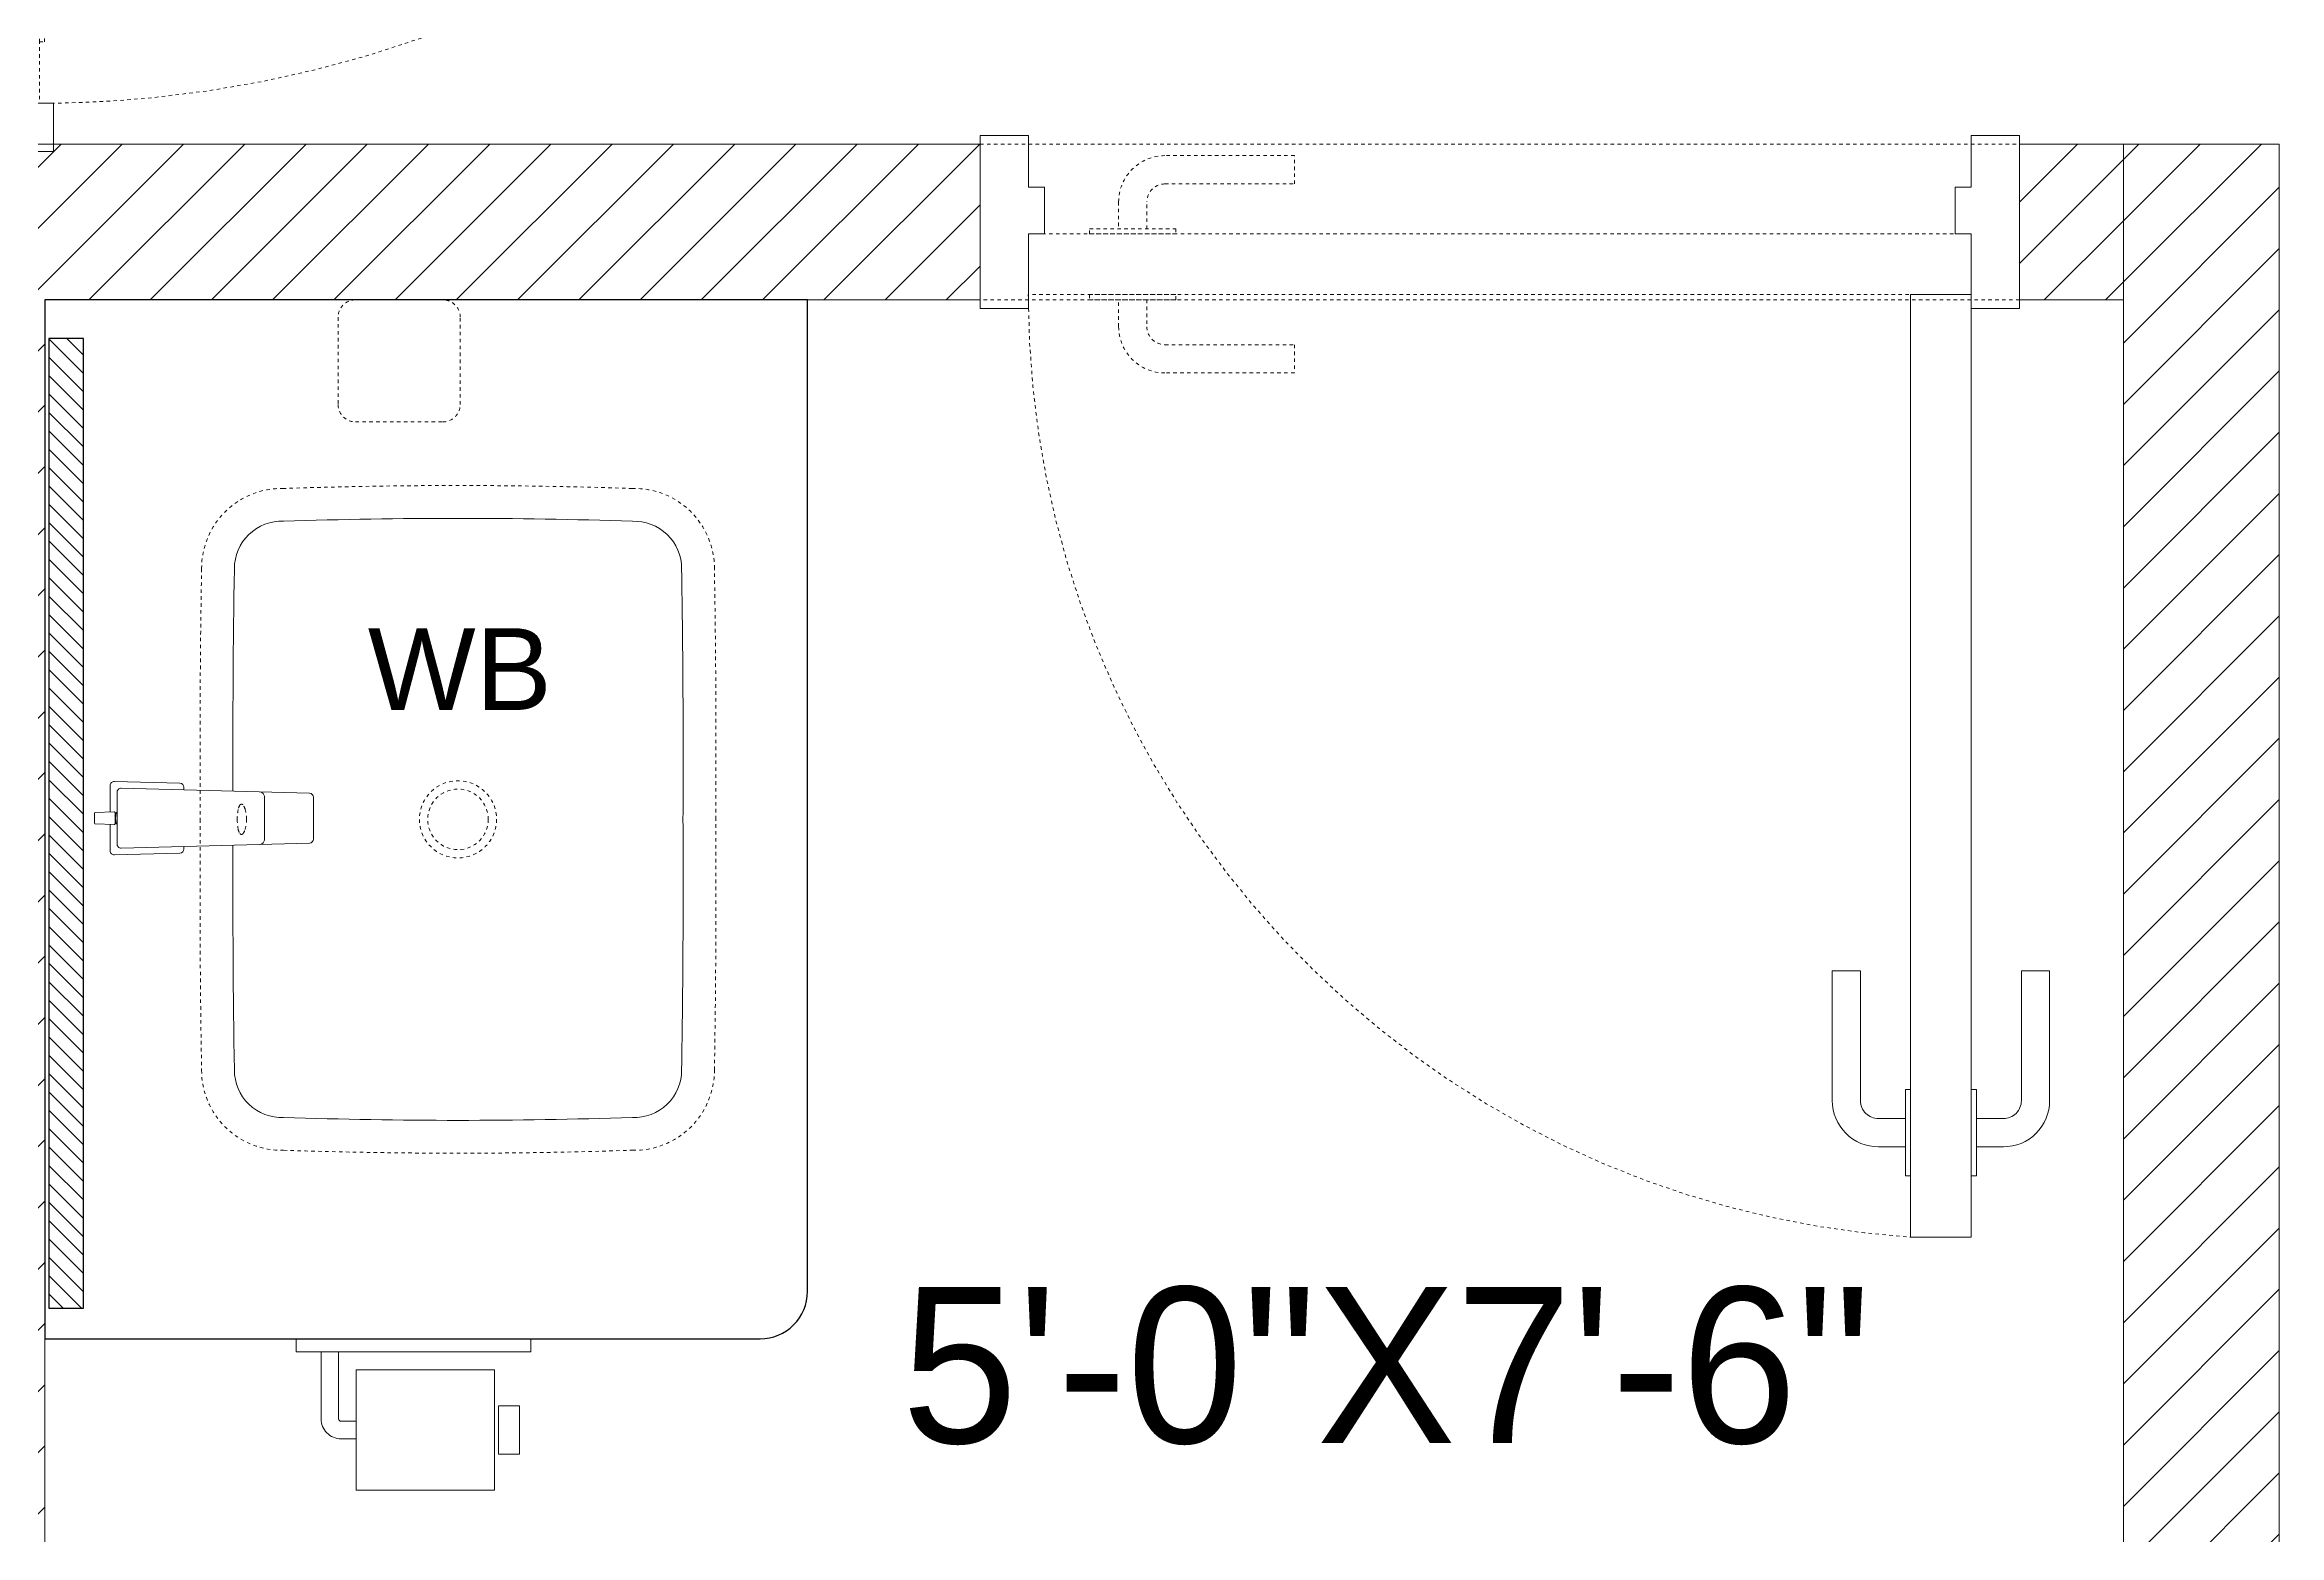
# Model space of a CAD drawing. Header units: inches. Extents: x 18646 to 39869, y 2287 to 7833.
# Drawn here: x 22569.2 to 22633.7, y 3904.9 to 3948 of the extents above; entities that cross this region are included whole.
import ezdxf

# ---------------------------------------------------------------- set-up
doc = ezdxf.new("R2010")
doc.units = ezdxf.units.IN
doc.header["$LTSCALE"] = 1.5
doc.header["$MEASUREMENT"] = 0
doc.linetypes.add('DASHED', pattern=[0.75, 0.5, -0.25])
doc.linetypes.add('HIDDEN', pattern=[0.375, 0.25, -0.125])
for name, color, linetype in [('A-WALL', 4, 'Continuous'), ('A-WALL-EXTR', 2, 'Continuous'), ('I-FURN', 7, 'Continuous'), ('I-Furn Text', 7, 'Continuous'), ('TTEXT', 7, 'Continuous')]:
    doc.layers.add(name, color=color, linetype=linetype)
for name, color, linetype, lineweight in [('I-DOOR', 6, 'Continuous', 20), ('I-FIXTURE', 7, 'Continuous', 5), ('l-FIXTURE', 7, 'Continuous', 5)]:
    doc.layers.add(name, color=color, linetype=linetype, lineweight=lineweight)
doc.styles.add('1 by 8 new', font='GOTHIC.TTF', dxfattribs={"height": 4.5})
doc.styles.add('A-ARCH-B01FL$0$Annotative', font='arial.ttf')
doc.styles.get("Standard").update_dxf_attribs({"font": 'arial.ttf'})
pattern_1 = [(225, (3171.7048, 18.75), (0.88388348, -0.88388348), [])]

# ---------------------------------------------------------------- blocks, each defined once
blk = doc.blocks.new('EFGTH')
at = {"layer": 'A-WALL-EXTR', "color": 8, "linetype": 'HIDDEN', "lineweight": 5, "ltscale": 0.1, "transparency": 33554636}
for points in [[(-31.186, 2.245), (-31.186, 3.024, -0.414214), (-30.666, 3.543), (-26.923, 3.543), (-26.923, 4.359), (-30.666, 4.359, 0.414214), (-32.002, 3.024), (-32.002, 2.245)], [(-31.186, 0.199), (-31.186, -0.58, 0.414214), (-30.666, -1.099), (-26.923, -1.099), (-26.923, -1.915), (-30.666, -1.915, -0.414214), (-32.002, -0.58), (-32.002, 0.199)]]:
    blk.add_lwpolyline(points, format="xyb", dxfattribs=at)
for points in [[(-1.392, 2.097), (-34.608, 2.097), (-34.608, 0.347), (-1.392, 0.347)], [(-30.349, 2.097), (-32.838, 2.097), (-32.838, 2.245), (-30.349, 2.245)], [(-30.349, 0.347), (-32.838, 0.347), (-32.838, 0.199), (-30.349, 0.199)]]:
    blk.add_lwpolyline(points, close=True, dxfattribs=at)
blk.add_arc((-1.308, 2.063), 33.3, 93.15726, 179.94227, dxfattribs=at)
at = {"layer": 'I-DOOR', "color": 6, "lineweight": 5, "transparency": 33554636}
for points in [[(-1.392, 2.097), (-1.392, 35.313), (-3.142, 35.313), (-3.142, 2.097)], [(-3.142, 31.054), (-3.142, 33.543), (-3.29, 33.543), (-3.29, 31.054)], [(-1.392, 31.054), (-1.392, 33.543), (-1.243, 33.543), (-1.243, 31.054)], [(-34.608, 0.347), (-34.142, 0.347), (-34.142, -1.007), (-34.608, -1.007), (-34.608, -2.5), (-36, -2.5), (-36, 2.5), (-34.608, 2.5)], [(-1.392, 0.347), (-1.858, 0.347), (-1.858, -1.007), (-1.392, -1.007), (-1.392, -2.5), (0, -2.5), (0, 2.5), (-1.392, 2.5)]]:
    blk.add_lwpolyline(points, close=True, dxfattribs=at)
for points in [[(-3.29, 31.891), (-4.069, 31.891, 0.414214), (-4.588, 31.372), (-4.588, 27.628), (-5.404, 27.628), (-5.404, 31.372, -0.414214), (-4.069, 32.707), (-3.29, 32.707)], [(-1.243, 31.891), (-0.465, 31.891, -0.414214), (0.055, 31.372), (0.055, 27.628), (0.87, 27.628), (0.87, 31.372, 0.414214), (-0.465, 32.707), (-1.243, 32.707)]]:
    blk.add_lwpolyline(points, format="xyb", dxfattribs=at)
blk = doc.blocks.new('GDFHBNH')
at = {"layer": 'I-DOOR', "lineweight": 5, "transparency": 33554636}
for points in [[(1.392, 2.097), (1.392, 29.313), (3.142, 29.313), (3.142, 2.097)], [(1.392, 25.054), (1.392, 27.543), (1.243, 27.543), (1.243, 25.054)], [(3.142, 25.054), (3.142, 27.543), (3.29, 27.543), (3.29, 25.054)], [(1.392, 0.347), (1.858, 0.347), (1.858, -1.007), (1.392, -1.007), (1.392, -2.5), (0, -2.5), (0, 2.5), (1.392, 2.5)], [(28.608, 0.347), (28.142, 0.347), (28.142, -1.007), (28.608, -1.007), (28.608, -2.5), (30, -2.5), (30, 2.5), (28.608, 2.5)]]:
    blk.add_lwpolyline(points, close=True, dxfattribs=at)
for points in [[(1.243, 25.891), (0.465, 25.891, 0.414214), (-0.055, 25.372), (-0.055, 21.628), (-0.87, 21.628), (-0.87, 25.372, -0.414214), (0.465, 26.707), (1.243, 26.707)], [(3.29, 25.891), (4.069, 25.891, -0.414214), (4.588, 25.372), (4.588, 21.628), (5.404, 21.628), (5.404, 25.372, 0.414214), (4.069, 26.707), (3.29, 26.707)]]:
    blk.add_lwpolyline(points, format="xyb", dxfattribs=at)
at = {"layer": 'I-DOOR', "color": 252, "linetype": 'HIDDEN', "lineweight": 5, "ltscale": 0.1, "transparency": 33554636}
for points in [[(25.186, 2.245), (25.186, 3.024, 0.414214), (24.666, 3.543), (20.923, 3.543), (20.923, 4.359), (24.666, 4.359, -0.414214), (26.002, 3.024), (26.002, 2.245)], [(25.186, 0.199), (25.186, -0.58, -0.414214), (24.666, -1.099), (20.923, -1.099), (20.923, -1.915), (24.666, -1.915, 0.414214), (26.002, -0.58), (26.002, 0.199)]]:
    blk.add_lwpolyline(points, format="xyb", dxfattribs=at)
for points in [[(1.392, 2.097), (28.608, 2.097), (28.608, 0.347), (1.392, 0.347)], [(24.349, 2.097), (26.838, 2.097), (26.838, 2.245), (24.349, 2.245)], [(24.349, 0.347), (26.838, 0.347), (26.838, 0.199), (24.349, 0.199)]]:
    blk.add_lwpolyline(points, close=True, dxfattribs=at)
blk.add_arc((1.288, 2.056), 27.321, 0.08648, 86.10845, dxfattribs=at)
blk = doc.blocks.new('WB')
at = {"layer": 'I-FIXTURE', "lineweight": 5}
for p, q in [((17.16, 0.829), (11.727, 0.687)), ((15.353, 0.782), (15.353, 0.858)), ((15.468, 0.976), (17.357, 1.025)), ((17.282, 0.707), (17.282, -0.776)), ((17.478, 0.907), (17.478, 0.148)), ((11.612, 0.569), (11.612, -0.638)), ((13.03, -0.665), (13.03, 0.597)), ((17.34, -0.201), (17.34, 0.133)), ((17.361, 0.153), (17.912, 0.132)), ((17.931, -0.181), (17.931, 0.112)), ((17.912, -0.2), (17.361, -0.221)), ((17.478, -0.217), (17.478, -0.976)), ((11.727, -0.756), (17.16, -0.897)), ((15.353, -0.926), (15.353, -0.85)), ((17.357, -1.094), (15.468, -1.044))]:
    blk.add_line(p, q, dxfattribs=at)
at = {"layer": 'I-FIXTURE', "color": 8, "linetype": 'DASHED', "lineweight": 5, "ltscale": 0.1}
blk.add_lwpolyline([(14.841, -7.241, 0.005975), (14.88, -0.001, 0.005975), (14.841, 7.241, 0.421899), (12.474, 9.555, 0.016836), (2.405, 9.555, 0.421667), (0.039, 7.241, 0.005823), (0, 0, 0.005823), (0.039, -7.241, 0.421667), (2.405, -9.555, 0.016836), (12.474, -9.555, 0.421899)], format="xyb", close=True, dxfattribs=at)
for centre, radius in [((7.44, -0.001), 1.115), ((7.44, 0), 0.875)]:
    blk.add_circle(centre, radius, dxfattribs=at)
at = {"layer": 'I-FIXTURE', "lineweight": 5}
for centre, radius, start, end in [((11.73, 0.569), 0.118, 91.49174, 180), ((13.166, 0.59), 0.136, 98.70714, 177.00978), ((15.474, 0.856), 0.121, 92.93664, 179.40188), ((17.163, 0.71), 0.119, 358.64997, 91.39742), ((17.36, 0.907), 0.118, 359.99697, 91.50303), ((17.28, 0.112), 0.0236, 17.07626, 85.98215), ((16.806, -0.034), 0.52, 342.92374, 17.07626), ((17.32, 0.064), 0.0202, 267.97132, 359.38304), ((17.36, 0.133), 0.0199, 88.607, 178.84529), ((17.911, 0.112), 0.0197, 0, 87.85), ((11.73, -0.638), 0.118, 180, 268.50826), ((17.28, -0.18), 0.0236, 274.01785, 342.92374), ((17.321, -0.133), 0.0197, 359.99875, 93.73297), ((17.361, -0.201), 0.0202, 181.53796, 270.60871), ((17.911, -0.181), 0.0197, 272.15, 360), ((13.166, -0.658), 0.136, 182.99027, 261.29279), ((15.471, -0.926), 0.118, 179.99785, 268.50215), ((17.163, -0.779), 0.119, 268.60451, 1.34809), ((17.36, -0.976), 0.118, 268.49697, 0.00248)]:
    blk.add_arc(centre, radius, start, end, dxfattribs=at)
at = {"layer": 'I-FIXTURE', "color": 8, "linetype": 'DASHED', "lineweight": 5, "ltscale": 0.1}
for centre, radius, start, end in [((14.588, 0.006), 1.043, 164.22211, 180.40625), ((13.935, 0.191), 0.365, 141.8789, 164.22211), ((13.69, 0.383), 0.0529, 34.03093, 141.8789), ((13.468, 0.233), 0.321, 8.68904, 34.03093), ((12.412, 0.013), 1.399, 359.38254, 11.07781), ((14.588, -0.008), 1.043, 179.59375, 195.77789), ((13.935, -0.193), 0.365, 195.77789, 218.1211), ((13.69, -0.385), 0.0529, 218.1211, 325.96907), ((13.468, -0.235), 0.321, 325.96907, 351.31096), ((12.412, -0.015), 1.399, 348.92219, 0.61746)]:
    blk.add_arc(centre, radius, start, end, dxfattribs=at)
at = {"layer": 'l-FIXTURE', "lineweight": 5}
blk.add_lwpolyline([(13.936, 0.745, 0.005371), (13.893, 7.235, 0.428792), (12.473, 8.607, 0.01694), (2.406, 8.607, 0.428462), (0.987, 7.235, 0.005836), (0.947, 0, 0.005836), (0.987, -7.235, 0.428462), (2.406, -8.607, 0.01694), (12.473, -8.607, 0.428792), (13.893, -7.235, 0.005316), (13.936, -0.813, 0.005316)], format="xyb", dxfattribs=at)
at = {"layer": 'I-FIXTURE', "color": 8, "linetype": 'DASHED', "lineweight": 5, "ltscale": 0.1}
for tag, p in [('MODELNUMBER', (7.428, 0.003)), ('TRADENAME', (7.429, 0.003)), ('PRODUCT', (7.431, 0.003)), ('MATERIAL', (7.433, 0.003))]:
    blk.add_attdef(tag, p, '', height=0.001, rotation=270, dxfattribs=at)

msp = doc.modelspace()

# ---------------------------------------------------------------- hatches: boundary and pattern name
at = {"layer": 'A-WALL', "lineweight": 5, "transparency": 33554636}
h = msp.add_hatch(dxfattribs=at)
h.set_pattern_fill('ANSI31', color=8, scale=10, angle=180)
h.set_pattern_definition([(225, (3341.7945, 694.2916), (0.88388348, -0.88388348), [])])
h.paths.add_polyline_path([(22564.733, 3945.124), (22596.233, 3945.124), (22596.233, 3940.624), (22569.233, 3940.624), (22569.233, 3847.624), (22564.733, 3847.624)])
h = msp.add_hatch(dxfattribs=at)
h.set_pattern_fill('ANSI31', color=8, scale=10, angle=180)
h.set_pattern_definition(pattern_1)
h.paths.add_polyline_path([(22626.233, 3945.124), (22626.233, 3940.624), (22629.233, 3940.624), (22629.233, 3945.124)])
h = msp.add_hatch(dxfattribs=at)
h.set_pattern_fill('ANSI31', color=8, scale=10, angle=180)
h.set_pattern_definition(pattern_1)
h.paths.add_polyline_path([(22633.733, 3847.624), (22629.233, 3847.624), (22629.233, 3945.124), (22633.733, 3945.124)])
at = {"layer": 'I-FURN', "lineweight": 5, "ltscale": 100, "transparency": 33554636}
h = msp.add_hatch(dxfattribs=at)
h.set_pattern_fill('ANSI31', color=8, scale=3, angle=630)
h.set_pattern_definition([(315, (39574.6438, -305.52524), (0.265165043, 0.265165043), [])])
h.paths.add_polyline_path([(22569.349, 3939.505), (22570.349, 3939.505), (22570.349, 3911.505), (22569.349, 3911.505)])

# ---------------------------------------------------------------- linework, layer by layer
at = {"layer": 'A-WALL', "lineweight": 5, "transparency": 33554636}
for points in [[(22564.733, 3945.124), (22596.233, 3945.124), (22596.233, 3940.624), (22569.233, 3940.624), (22569.233, 3847.624), (22564.733, 3847.624)], [(22626.233, 3945.124), (22626.233, 3940.624), (22629.233, 3940.624), (22629.233, 3945.124)], [(22633.733, 3847.624), (22629.233, 3847.624), (22629.233, 3945.124), (22633.733, 3945.124)]]:
    msp.add_lwpolyline(points, close=True, dxfattribs=at)
at = {"layer": 'A-WALL-EXTR', "color": 8, "linetype": 'HIDDEN', "lineweight": 5, "ltscale": 0.1, "transparency": 33554636}
msp.add_lwpolyline([(22626.233, 3940.624), (22596.233, 3940.624), (22596.233, 3945.124), (22626.233, 3945.124)], close=True, dxfattribs=at)
at = {"layer": 'I-FIXTURE', "color": 8, "linetype": 'DASHED', "lineweight": 5, "ltscale": 0.1, "transparency": 33554636}
msp.add_lwpolyline([(22577.702, 3937.601, 0.414214), (22578.202, 3937.101), (22580.726, 3937.101, 0.414214), (22581.226, 3937.601), (22581.226, 3937.601), (22581.226, 3940.124, 0.414214), (22580.726, 3940.624), (22578.202, 3940.624, 0.414214), (22577.702, 3940.124)], format="xyb", close=True, dxfattribs=at)
at = {"layer": 'I-FURN', "transparency": 33554636}
msp.add_lwpolyline([(22569.233, 3940.624), (22569.233, 3910.624), (22589.887, 3910.624, 0.414214), (22591.25, 3911.987), (22591.25, 3940.624)], format="xyb", close=True, dxfattribs=at)
msp.add_lwpolyline([(22570.349, 3939.505), (22569.349, 3939.505), (22569.349, 3911.505), (22570.349, 3911.505)], close=True, dxfattribs=at)
at = {"layer": 'I-FURN', "color": 8, "lineweight": 5, "transparency": 33554636}
for points in [[(22583.261, 3910.624), (22576.494, 3910.624), (22576.494, 3910.251), (22583.261, 3910.251)], [(22582.329, 3908.686), (22582.937, 3908.686), (22582.937, 3907.296), (22582.329, 3907.296)]]:
    msp.add_lwpolyline(points, close=True, dxfattribs=at)
msp.add_lwpolyline([(22578.219, 3908.245), (22577.786, 3908.245, -0.414214), (22577.718, 3908.313), (22577.718, 3910.251), (22577.209, 3910.251), (22577.209, 3908.313, 0.414214), (22577.786, 3907.737), (22578.219, 3907.737)], format="xyb", dxfattribs=at)
at = {"layer": 'I-FURN', "lineweight": 5, "transparency": 33554636}
msp.add_lwpolyline([(22582.219, 3909.725), (22578.219, 3909.725), (22578.219, 3906.257), (22582.219, 3906.257)], close=True, dxfattribs=at)

# ---------------------------------------------------------------- block references
at = {"layer": 'I-DOOR', "lineweight": 5, "transparency": 33554636, "xscale": -1, "rotation": 269.9999999949511}
msp.add_blockref('EFGTH', (22566.983, 3980.909), dxfattribs=at)
at = {"layer": 'I-DOOR', "lineweight": 5, "transparency": 33554636, "rotation": 180}
msp.add_blockref('GDFHBNH', (22626.233, 3942.874), dxfattribs=at)
at = {"layer": 'l-FIXTURE', "lineweight": 5, "transparency": 33554636}
ref = msp.add_blockref('WB', (22588.603, 3925.624), dxfattribs=dict(at, rotation=180))
ref.add_attrib('MATERIAL', 'VITREOUS CHINA', (22581.169, 3925.633), dxfattribs={"layer": 'I-FIXTURE', "color": 8, "linetype": 'DASHED', "lineweight": 5, "ltscale": 0.1, "height": 0.001, "rotation": 270})
ref.add_attrib('PRODUCT', 'BATHROOM SINK', (22581.171, 3925.633), dxfattribs={"layer": 'I-FIXTURE', "color": 8, "linetype": 'DASHED', "lineweight": 5, "ltscale": 0.1, "height": 0.001, "rotation": 270})
ref.add_attrib('TRADENAME', 'CAXTON', (22581.172, 3925.627), dxfattribs={"layer": 'I-FIXTURE', "color": 8, "linetype": 'DASHED', "lineweight": 5, "ltscale": 0.1, "height": 0.001, "rotation": 270})
ref.add_attrib('MODELNUMBER', 'K-20000', (22581.174, 3925.626), dxfattribs={"layer": 'I-FIXTURE', "color": 8, "linetype": 'DASHED', "lineweight": 5, "ltscale": 0.1, "height": 0.001, "rotation": 270})

# ---------------------------------------------------------------- texts
at = {"layer": 'I-Furn Text', "lineweight": 5, "transparency": 33554636, "insert": (22607.955, 3907.552), "char_height": 4.5, "width": 50.47192, "attachment_point": 8, "style": '1 by 8 new'}
msp.add_mtext('5\'-0"X7\'-6"', dxfattribs=at)
at = {"layer": 'TTEXT', "lineweight": 5, "ltscale": 0.001, "transparency": 33554636, "insert": (22583.872, 3929.963), "char_height": 2.3609, "attachment_point": 6, "style": 'A-ARCH-B01FL$0$Annotative'}
msp.add_mtext('WB', dxfattribs=at)

doc.saveas('drawing.dxf')
